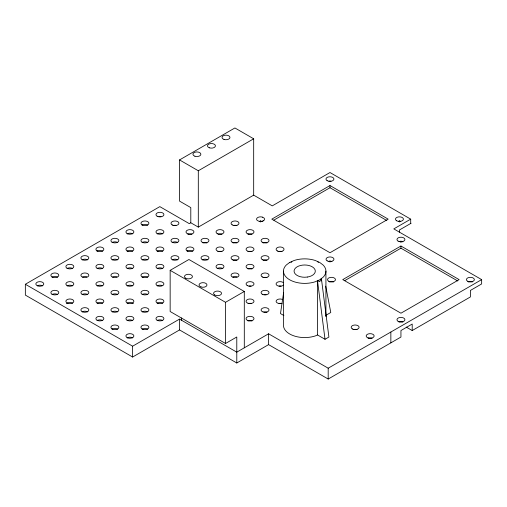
<?xml version="1.0" encoding="UTF-8"?>
<svg xmlns="http://www.w3.org/2000/svg" width="507" height="507" viewBox="0 0 507 507"><rect width="100%" height="100%" fill="white"/><g stroke="black" fill="none" stroke-linecap="round" stroke-linejoin="round"><path stroke-width="0.76" d="M390.853 342.871L390.853 332.034M253.677 195.144L198.307 227.111L190.803 222.782L190.797 207.604L179.541 201.108L179.541 159.927L234.912 127.96L253.677 138.798L253.677 195.144L272.259 205.874L329.994 172.526L410.702 219.144L393.806 228.898L481.65 279.611L481.65 283.945L470.388 290.448L470.388 296.95L412.204 330.545L406.24 327.097M283.647 292.545L280.479 313.573L283.895 315.544M321.394 278.52L319.708 281.639L317.509 280.764L317.509 334.95L325.019 339.284L328.904 337.041L321.394 278.52L321.394 280.878M290.999 262.607L291.874 261.479M262.556 217.167L264.014 218.01A3.98 2.301 0 0 1 264.014 220.304L262.556 221.147A3.98 2.301 0 0 1 258.576 221.147L257.119 220.304A3.98 2.301 0 0 1 257.765 217.522A3.98 2.301 0 0 1 262.575 217.173M179.541 159.927L198.307 170.764L253.677 138.798M412.204 330.545L412.204 324.043L400.942 330.545L400.942 337.041L328.194 379.04L268.59 344.627L236.788 362.993L179.541 329.937L132.619 357.029L25.35 295.099L25.35 284.262L159.825 206.628L189.301 223.65L190.803 222.782M236.788 362.993L236.788 336.984L225.526 343.486L170.156 311.513L170.156 270.339L188.927 259.502L244.298 291.468L244.298 347.821M262.968 220.963L263.703 220.539M329.994 185.543L271.803 219.138L329.994 252.733L388.178 219.138L329.994 185.543L329.994 187.717L273.856 220.12M25.35 284.262L132.619 346.192L179.541 319.099L236.788 352.156L268.59 333.79L328.194 368.202L481.65 279.611M170.156 270.339L225.526 302.305L244.298 291.468M411.076 223.257L399.44 229.982L399.44 232.149M400.942 246.015L342.751 279.611L400.942 313.206L459.127 279.611L400.942 246.015L400.942 248.183L344.811 280.593M325.418 315.588L330.779 312.489L325.716 286.17M317.509 334.95L315.31 335.926A21.237 12.263 0 0 1 283.457 325.31L283.457 271.125M329.994 187.717L386.809 220.52M400.942 248.183L457.758 280.986M317.509 261.479L318.39 262.461M317.509 280.764L325.019 339.284M410.702 219.144L410.702 223.479M400.942 240.958L400.942 242.403M399.44 220.589L399.44 222.034M329.994 260.68L329.994 262.125M328.194 368.202L328.194 379.04M325.925 271.125L325.925 316.672M268.59 333.79L268.59 344.627M260.566 220.602L260.566 222.041M225.526 302.305L225.526 343.486M198.307 170.764L198.307 227.111M181.417 317.908L181.417 320.183M179.541 319.099L179.541 329.937M132.619 346.192L132.619 357.029M158.906 216.704A3.98 2.301 0 0 1 160.966 216.704M172.139 242.511A3.98 2.301 0 0 1 177.767 242.511M82.045 294.529A3.98 2.301 0 0 1 87.673 294.529M157.119 285.859A3.98 2.301 0 0 1 161.929 285.492M97.059 303.199A3.98 2.301 0 0 1 102.687 303.199M67.025 285.859A3.98 2.301 0 0 1 72.659 285.859M112.072 311.868A3.98 2.301 0 0 1 117.706 311.868M142.106 294.529A3.98 2.301 0 0 1 147.74 294.529M112.072 294.529A3.98 2.301 0 0 1 117.706 294.529M202.166 259.85A3.98 2.301 0 0 1 207.8 259.85M157.119 268.52A3.98 2.301 0 0 1 162.753 268.52M67.025 268.52A3.98 2.301 0 0 1 72.659 268.52M112.072 242.511A3.98 2.301 0 0 1 117.706 242.511M157.119 251.18A3.98 2.301 0 0 1 162.753 251.18M37.822 285.492A3.98 2.301 0 0 1 42.626 285.859M52.012 294.529A3.98 2.301 0 0 1 57.64 294.529M142.106 225.178A3.98 2.301 0 0 1 147.74 225.178M127.092 233.847A3.98 2.301 0 0 1 132.72 233.847M157.119 233.847A3.98 2.301 0 0 1 162.753 233.847M282.057 303.275A3.98 2.301 0 0 1 276.081 301.285A3.98 2.301 0 0 1 282.057 299.295M279.034 303.395A3.98 2.301 0 0 1 281.093 303.395M248.043 251.611A3.98 2.301 0 0 1 252.023 251.611M218.01 234.272A3.98 2.301 0 0 1 221.99 234.272M264.014 312.065A3.98 2.301 0 0 1 267.037 312.299M248.043 320.963A3.98 2.301 0 0 1 252.023 320.963M249 286.056A3.98 2.301 0 0 1 251.06 286.056M264.014 294.725A3.98 2.301 0 0 1 266.08 294.725M66.392 303.674A3.98 2.301 0 0 1 72.659 303.199M249 303.395A3.98 2.301 0 0 1 251.06 303.395M127.092 320.538A3.98 2.301 0 0 1 132.72 320.538M127.092 303.199A3.98 2.301 0 0 1 133.354 303.674M112.072 329.208A3.98 2.301 0 0 1 117.706 329.208M112.896 276.828A3.98 2.301 0 0 1 116.883 276.828M97.059 285.859A3.98 2.301 0 0 1 102.687 285.859M127.092 268.52A3.98 2.301 0 0 1 132.72 268.52M82.869 276.828A3.98 2.301 0 0 1 86.849 276.828M97.059 268.52A3.98 2.301 0 0 1 102.687 268.52M157.119 320.538A3.98 2.301 0 0 1 162.753 320.538M142.106 329.208A3.98 2.301 0 0 1 147.74 329.208M127.092 337.877A3.98 2.301 0 0 1 132.72 337.877M202.996 242.942A3.98 2.301 0 0 1 206.976 242.942M233.024 276.828A3.98 2.301 0 0 1 237.01 276.828M233.024 242.942A3.98 2.301 0 0 1 237.01 242.942M52.012 277.19A3.98 2.301 0 0 1 57.64 277.19M82.045 259.85A3.98 2.301 0 0 1 87.673 259.85M97.059 251.18A3.98 2.301 0 0 1 102.687 251.18M127.092 285.859A3.98 2.301 0 0 1 132.72 285.859M142.106 277.19A3.98 2.301 0 0 1 147.74 277.19M142.106 259.85A3.98 2.301 0 0 1 147.74 259.85M112.072 259.85A3.98 2.301 0 0 1 117.706 259.85M127.092 251.18A3.98 2.301 0 0 1 132.72 251.18M142.106 311.868A3.98 2.301 0 0 1 147.74 311.868M217.186 268.52A3.98 2.301 0 0 1 222.814 268.52M157.119 303.199A3.98 2.301 0 0 1 162.753 303.199M97.059 320.538A3.98 2.301 0 0 1 102.687 320.538M263.057 242.942A3.98 2.301 0 0 1 267.037 242.942M233.987 225.374A3.98 2.301 0 0 1 237.01 225.602M248.043 234.272A3.98 2.301 0 0 1 252.023 234.272M278.07 251.611A3.98 2.301 0 0 1 282.057 251.611M353.151 329.632A3.98 2.301 0 0 1 357.131 329.632M218.01 251.611A3.98 2.301 0 0 1 221.99 251.611M248.043 268.951A3.98 2.301 0 0 1 252.023 268.951M263.057 277.621A3.98 2.301 0 0 1 267.037 277.621M187.977 234.272A3.98 2.301 0 0 1 191.957 234.272M172.963 225.602A3.98 2.301 0 0 1 175.986 225.374M233.024 260.281A3.98 2.301 0 0 1 237.01 260.281M82.045 311.868A3.98 2.301 0 0 1 87.673 311.868M172.139 259.85A3.98 2.301 0 0 1 177.767 259.85M142.106 242.511A3.98 2.301 0 0 1 147.74 242.511M187.153 251.18A3.98 2.301 0 0 1 192.787 251.18M283.514 285.092A3.98 2.301 0 0 1 277.506 285.707A3.98 2.301 0 0 1 277.506 282.184A3.98 2.301 0 0 1 283.514 282.798M279.034 286.056A3.98 2.301 0 0 1 281.093 286.056M263.057 260.281A3.98 2.301 0 0 1 267.037 260.281M368.164 338.302A3.98 2.301 0 0 1 372.151 338.302M468.398 281.955A3.98 2.301 0 0 1 472.378 281.955M399.909 241.63A3.98 2.301 0 0 1 402.932 241.858M329.499 281.955A3.98 2.301 0 0 1 333.486 281.955M398.952 322.046A3.98 2.301 0 0 1 402.932 322.046M328.961 261.352A3.98 2.301 0 0 1 331.984 261.58M398.407 221.255A3.98 2.301 0 0 1 400.467 221.255M259.533 221.267A3.98 2.301 0 0 1 262.556 221.502M328.923 181.183A3.98 2.301 0 0 1 330.982 181.183M289.674 262.455L286.303 264.996A21.237 12.263 0 0 0 289.674 279.794A21.237 12.263 0 0 0 315.31 281.74L319.708 279.794L323.086 277.253A21.237 12.263 0 0 0 323.086 264.996L319.708 262.455L315.31 260.503A21.237 12.263 0 0 0 294.073 260.503L289.674 262.455M307.438 277.044L304.694 277.253A10.615 6.128 0 0 1 295.499 268.057A10.615 6.128 0 0 1 313.89 268.057L314.948 269.534A10.615 6.128 0 0 1 307.438 277.044M157.95 251.257A3.98 2.301 0 0 0 163.919 249.267A3.98 2.301 0 0 0 157.95 247.277A3.98 2.301 0 0 0 157.95 251.257M67.849 268.596A3.98 2.301 0 0 0 73.826 266.606A3.98 2.301 0 0 0 67.849 264.616A3.98 2.301 0 0 0 67.849 268.596M142.93 242.587A3.98 2.301 0 0 0 148.906 240.597A3.98 2.301 0 0 0 142.93 238.607A3.98 2.301 0 0 0 142.93 242.587M112.896 242.587A3.98 2.301 0 0 0 118.872 240.597A3.98 2.301 0 0 0 112.896 238.607A3.98 2.301 0 0 0 112.896 242.587M172.963 242.587A3.98 2.301 0 0 0 178.933 240.597A3.98 2.301 0 0 0 172.963 238.607A3.98 2.301 0 0 0 172.963 242.587M52.836 277.266A3.98 2.301 0 0 0 58.806 275.276A3.98 2.301 0 0 0 52.836 273.286A3.98 2.301 0 0 0 52.836 277.266M157.95 233.917A3.98 2.301 0 0 0 163.919 231.927A3.98 2.301 0 0 0 157.95 229.937A3.98 2.301 0 0 0 157.95 233.917M142.106 224.886A3.98 2.301 0 0 0 148.766 223.853A3.98 2.301 0 0 0 143.893 221.039A3.98 2.301 0 0 0 142.106 224.886M37.822 285.935A3.98 2.301 0 0 0 43.792 283.945A3.98 2.301 0 0 0 37.822 281.955A3.98 2.301 0 0 0 37.822 285.935M52.836 294.605A3.98 2.301 0 0 0 58.806 292.615A3.98 2.301 0 0 0 52.836 290.625A3.98 2.301 0 0 0 52.836 294.605M127.916 233.917A3.98 2.301 0 0 0 133.886 231.927A3.98 2.301 0 0 0 127.916 229.937A3.98 2.301 0 0 0 127.916 233.917M67.849 285.935A3.98 2.301 0 0 0 73.826 283.945A3.98 2.301 0 0 0 67.849 281.955A3.98 2.301 0 0 0 67.849 285.935M262.233 294.237A3.98 2.301 0 0 0 268.894 293.211A3.98 2.301 0 0 0 264.014 290.391A3.98 2.301 0 0 0 262.233 294.237M247.22 285.568A3.98 2.301 0 0 0 253.88 284.541A3.98 2.301 0 0 0 249 281.727A3.98 2.301 0 0 0 247.22 285.568M232.2 242.226A3.98 2.301 0 0 0 238.86 241.193A3.98 2.301 0 0 0 233.987 238.379A3.98 2.301 0 0 0 232.2 242.226M248.043 251.257A3.98 2.301 0 0 0 254.013 249.267A3.98 2.301 0 0 0 248.043 247.277A3.98 2.301 0 0 0 248.043 251.257M217.186 233.556A3.98 2.301 0 0 0 223.847 232.523A3.98 2.301 0 0 0 218.967 229.709A3.98 2.301 0 0 0 217.186 233.556M262.233 259.565A3.98 2.301 0 0 0 268.894 258.532A3.98 2.301 0 0 0 264.014 255.718A3.98 2.301 0 0 0 262.233 259.565M202.996 259.926A3.98 2.301 0 0 0 208.966 257.936A3.98 2.301 0 0 0 202.996 255.946A3.98 2.301 0 0 0 202.996 259.926M172.963 259.926A3.98 2.301 0 0 0 178.933 257.936A3.98 2.301 0 0 0 172.963 255.946A3.98 2.301 0 0 0 172.963 259.926M263.057 311.944A3.98 2.301 0 0 0 269.027 309.954A3.98 2.301 0 0 0 263.057 307.964A3.98 2.301 0 0 0 263.057 311.944M248.043 320.614A3.98 2.301 0 0 0 254.013 318.624A3.98 2.301 0 0 0 248.043 316.628A3.98 2.301 0 0 0 248.043 320.614M67.849 303.275A3.98 2.301 0 0 0 73.826 301.285A3.98 2.301 0 0 0 67.849 299.295A3.98 2.301 0 0 0 67.849 303.275M112.896 277.266A3.98 2.301 0 0 0 118.872 275.276A3.98 2.301 0 0 0 112.896 273.286A3.98 2.301 0 0 0 112.896 277.266M248.043 303.275A3.98 2.301 0 0 0 254.013 301.285A3.98 2.301 0 0 0 248.043 299.295A3.98 2.301 0 0 0 248.043 303.275M112.896 311.944A3.98 2.301 0 0 0 118.872 309.954A3.98 2.301 0 0 0 112.896 307.964A3.98 2.301 0 0 0 112.896 311.944M157.95 320.614A3.98 2.301 0 0 0 163.919 318.624A3.98 2.301 0 0 0 157.95 316.628A3.98 2.301 0 0 0 157.95 320.614M142.93 329.284A3.98 2.301 0 0 0 148.906 327.294A3.98 2.301 0 0 0 142.93 325.298A3.98 2.301 0 0 0 142.93 329.284M127.916 337.954A3.98 2.301 0 0 0 133.886 335.957A3.98 2.301 0 0 0 127.916 333.967A3.98 2.301 0 0 0 127.916 337.954M202.996 242.587A3.98 2.301 0 0 0 208.966 240.597A3.98 2.301 0 0 0 202.996 238.607A3.98 2.301 0 0 0 202.996 242.587M187.977 233.917A3.98 2.301 0 0 0 193.953 231.927A3.98 2.301 0 0 0 187.977 229.937A3.98 2.301 0 0 0 187.977 233.917M233.024 277.266A3.98 2.301 0 0 0 239 275.276A3.98 2.301 0 0 0 233.024 273.286A3.98 2.301 0 0 0 233.024 277.266M127.916 285.935A3.98 2.301 0 0 0 133.886 283.945A3.98 2.301 0 0 0 127.916 281.955A3.98 2.301 0 0 0 127.916 285.935M157.95 285.935A3.98 2.301 0 0 0 163.919 283.945A3.98 2.301 0 0 0 157.95 281.955A3.98 2.301 0 0 0 157.95 285.935M142.93 294.605A3.98 2.301 0 0 0 148.906 292.615A3.98 2.301 0 0 0 142.93 290.625A3.98 2.301 0 0 0 142.93 294.605M142.93 277.266A3.98 2.301 0 0 0 148.906 275.276A3.98 2.301 0 0 0 142.93 273.286A3.98 2.301 0 0 0 142.93 277.266M142.93 259.926A3.98 2.301 0 0 0 148.906 257.936A3.98 2.301 0 0 0 142.93 255.946A3.98 2.301 0 0 0 142.93 259.926M127.916 268.596A3.98 2.301 0 0 0 133.886 266.606A3.98 2.301 0 0 0 127.916 264.616A3.98 2.301 0 0 0 127.916 268.596M112.896 259.926A3.98 2.301 0 0 0 118.872 257.936A3.98 2.301 0 0 0 112.896 255.946A3.98 2.301 0 0 0 112.896 259.926M157.95 268.596A3.98 2.301 0 0 0 163.919 266.606A3.98 2.301 0 0 0 157.95 264.616A3.98 2.301 0 0 0 157.95 268.596M127.916 251.257A3.98 2.301 0 0 0 133.886 249.267A3.98 2.301 0 0 0 127.916 247.277A3.98 2.301 0 0 0 127.916 251.257M127.916 303.275A3.98 2.301 0 0 0 133.886 301.285A3.98 2.301 0 0 0 127.916 299.295A3.98 2.301 0 0 0 127.916 303.275M142.93 311.944A3.98 2.301 0 0 0 148.906 309.954A3.98 2.301 0 0 0 142.93 307.964A3.98 2.301 0 0 0 142.93 311.944M218.01 268.596A3.98 2.301 0 0 0 223.98 266.606A3.98 2.301 0 0 0 218.01 264.616A3.98 2.301 0 0 0 218.01 268.596M157.95 303.275A3.98 2.301 0 0 0 163.919 301.285A3.98 2.301 0 0 0 157.95 299.295A3.98 2.301 0 0 0 157.95 303.275M82.869 277.266A3.98 2.301 0 0 0 88.839 275.276A3.98 2.301 0 0 0 82.869 273.286A3.98 2.301 0 0 0 82.869 277.266M112.896 294.605A3.98 2.301 0 0 0 118.872 292.615A3.98 2.301 0 0 0 112.896 290.625A3.98 2.301 0 0 0 112.896 294.605M97.883 303.275A3.98 2.301 0 0 0 103.859 301.285A3.98 2.301 0 0 0 97.883 299.295A3.98 2.301 0 0 0 97.883 303.275M127.916 320.614A3.98 2.301 0 0 0 133.886 318.624A3.98 2.301 0 0 0 127.916 316.628A3.98 2.301 0 0 0 127.916 320.614M248.043 233.917A3.98 2.301 0 0 0 254.013 231.927A3.98 2.301 0 0 0 248.043 229.937A3.98 2.301 0 0 0 248.043 233.917M262.233 242.226A3.98 2.301 0 0 0 268.894 241.193A3.98 2.301 0 0 0 264.014 238.379A3.98 2.301 0 0 0 262.233 242.226M232.2 224.886A3.98 2.301 0 0 0 238.86 223.853A3.98 2.301 0 0 0 233.987 221.039A3.98 2.301 0 0 0 232.2 224.886M277.247 250.895A3.98 2.301 0 0 0 283.907 249.862A3.98 2.301 0 0 0 279.034 247.048A3.98 2.301 0 0 0 277.247 250.895M352.327 328.916A3.98 2.301 0 0 0 358.988 327.883A3.98 2.301 0 0 0 354.114 325.069A3.98 2.301 0 0 0 352.327 328.916M218.01 251.257A3.98 2.301 0 0 0 223.98 249.267A3.98 2.301 0 0 0 218.01 247.277A3.98 2.301 0 0 0 218.01 251.257M248.043 268.596A3.98 2.301 0 0 0 254.013 266.606A3.98 2.301 0 0 0 248.043 264.616A3.98 2.301 0 0 0 248.043 268.596M262.233 276.898A3.98 2.301 0 0 0 268.894 275.871A3.98 2.301 0 0 0 264.014 273.058A3.98 2.301 0 0 0 262.233 276.898M232.2 259.565A3.98 2.301 0 0 0 238.86 258.532A3.98 2.301 0 0 0 233.987 255.718A3.98 2.301 0 0 0 232.2 259.565M172.139 224.886A3.98 2.301 0 0 0 178.8 223.853A3.98 2.301 0 0 0 173.92 221.039A3.98 2.301 0 0 0 172.139 224.886M157.119 216.216A3.98 2.301 0 0 0 163.786 215.183A3.98 2.301 0 0 0 158.906 212.37A3.98 2.301 0 0 0 157.119 216.216M97.059 250.895A3.98 2.301 0 0 0 103.72 249.862A3.98 2.301 0 0 0 98.846 247.048A3.98 2.301 0 0 0 97.059 250.895M187.153 250.895A3.98 2.301 0 0 0 193.813 249.862A3.98 2.301 0 0 0 188.94 247.048A3.98 2.301 0 0 0 187.153 250.895M82.869 259.926A3.98 2.301 0 0 0 88.839 257.936A3.98 2.301 0 0 0 82.869 255.946A3.98 2.301 0 0 0 82.869 259.926M82.869 311.944A3.98 2.301 0 0 0 88.839 309.954A3.98 2.301 0 0 0 82.869 307.964A3.98 2.301 0 0 0 82.869 311.944M97.883 268.596A3.98 2.301 0 0 0 103.859 266.606A3.98 2.301 0 0 0 97.883 264.616A3.98 2.301 0 0 0 97.883 268.596M97.883 320.614A3.98 2.301 0 0 0 103.859 318.624A3.98 2.301 0 0 0 97.883 316.628A3.98 2.301 0 0 0 97.883 320.614M112.072 328.916A3.98 2.301 0 0 0 118.733 327.883A3.98 2.301 0 0 0 113.86 325.069A3.98 2.301 0 0 0 112.072 328.916M82.869 294.605A3.98 2.301 0 0 0 88.839 292.615A3.98 2.301 0 0 0 82.869 290.625A3.98 2.301 0 0 0 82.869 294.605M97.883 285.935A3.98 2.301 0 0 0 103.859 283.945A3.98 2.301 0 0 0 97.883 281.955A3.98 2.301 0 0 0 97.883 285.935M368.164 337.954A3.98 2.301 0 0 0 374.141 335.957A3.98 2.301 0 0 0 368.164 333.967A3.98 2.301 0 0 0 368.164 337.954M328.675 281.233A3.98 2.301 0 0 0 335.336 280.206A3.98 2.301 0 0 0 330.463 277.392A3.98 2.301 0 0 0 328.675 281.233M194.91 156.226A3.98 2.301 0 0 0 200.886 154.236A3.98 2.301 0 0 0 194.91 152.246A3.98 2.301 0 0 0 194.91 156.226M209.454 147.829A3.98 2.301 0 0 0 215.431 145.839A3.98 2.301 0 0 0 209.454 143.849A3.98 2.301 0 0 0 209.454 147.829M224.005 139.431A3.98 2.301 0 0 0 229.975 137.441A3.98 2.301 0 0 0 224.005 135.451A3.98 2.301 0 0 0 224.005 139.431M398.122 241.142A3.98 2.301 0 0 0 404.789 240.109A3.98 2.301 0 0 0 399.909 237.295A3.98 2.301 0 0 0 398.122 241.142M467.574 281.233A3.98 2.301 0 0 0 474.235 280.206A3.98 2.301 0 0 0 469.355 277.392A3.98 2.301 0 0 0 467.574 281.233M398.122 321.33A3.98 2.301 0 0 0 404.789 320.297A3.98 2.301 0 0 0 399.909 317.483A3.98 2.301 0 0 0 398.122 321.33M327.142 180.682A3.98 2.294 0.1 0 0 333.796 179.655A3.98 2.294 0.1 0 0 328.916 176.842A3.98 2.294 0.1 0 0 327.142 180.682M327.173 260.864A3.98 2.301 0 0 0 333.834 259.831A3.98 2.301 0 0 0 328.961 257.017A3.98 2.301 0 0 0 327.173 260.864M396.626 220.767A3.98 2.301 0 0 0 403.287 219.734A3.98 2.301 0 0 0 398.407 216.92A3.98 2.301 0 0 0 396.626 220.767M214.734 294.992A3.98 2.301 0 0 0 221.394 293.959A3.98 2.301 0 0 0 216.521 291.145A3.98 2.301 0 0 0 214.734 294.992M201.013 286.956A3.98 2.301 0 0 0 206.983 284.966A3.98 2.301 0 0 0 201.013 282.976A3.98 2.301 0 0 0 201.013 286.956M185.638 278.191A3.98 2.301 0 0 0 192.299 277.164A3.98 2.301 0 0 0 187.425 274.35A3.98 2.301 0 0 0 185.638 278.191"/></g></svg>
